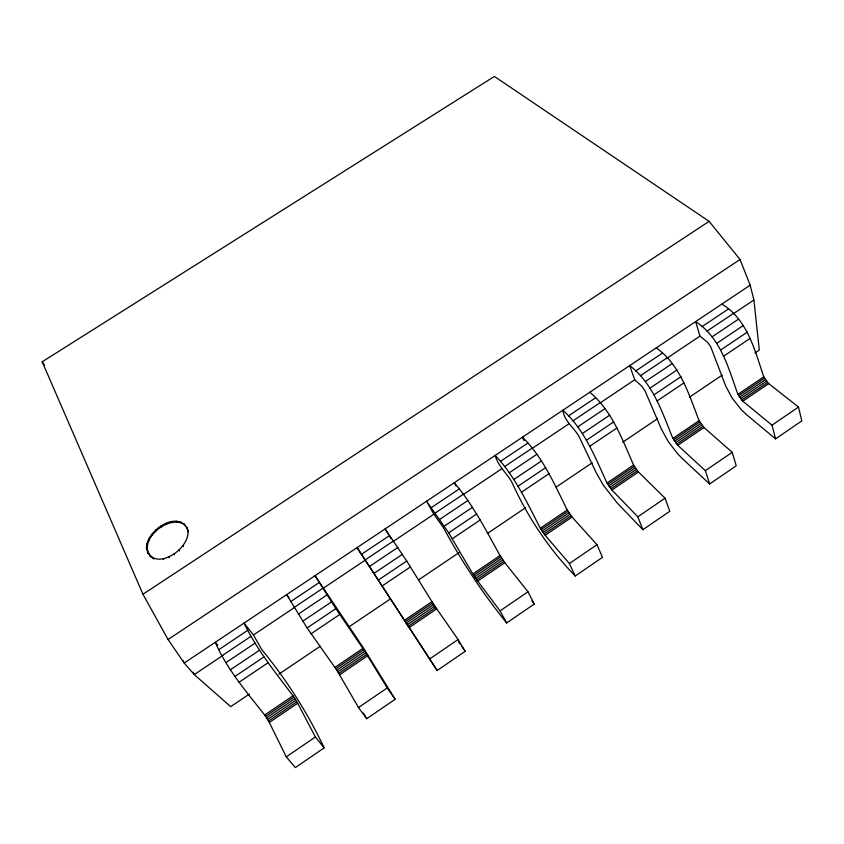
<?xml version="1.0" encoding="UTF-8"?>
<svg xmlns="http://www.w3.org/2000/svg" width="844" height="844" viewBox="0 0 844 844"><rect width="100%" height="100%" fill="white"/><g stroke="black" fill="none" stroke-linecap="round" stroke-linejoin="round"><path stroke-width="1.27" d="M187.874 531.108C189.953 549.433 153.682 573.139 146.497 548.748C145.221 530.222 180.774 507.381 188.476 531.889L186.735 527.11L187.336 527.89M153.365 558.19L153.998 558.95C132.635 544.675 167.756 512.656 184.889 524.789L184.287 524.018M324.149 747.868L315.392 736.981L297.679 703.242L292.995 695.804C275.418 672.499 256.724 649.585 244.053 623.083L253.422 634.994L261.84 649.658C286.527 679.779 307.532 712.631 324.149 747.868L295.368 767.565L286.264 756.868L269.331 722.485L264.657 715.005C246.596 691.985 227.068 669.397 215.273 642.295L217.699 645.227M288.87 597.679L286.654 594.64L307.1 627.947L336.84 670.189L358.489 707.546L366.75 718.708L395.14 699.275L363.395 647.928L315.044 575.682L335.838 608.64L364.787 651.251L387.217 687.934L395.14 699.275M437.16 670.505L357.086 547.619L437.16 670.505L465.181 651.325L458.081 639.541L433.721 604.515L406.713 561.007L385.107 528.914L388.335 534.231M506.643 622.946L500.038 610.887L474.539 576.842L448.681 532.807L426.579 501.22L433.858 514.228L443.48 527.732C461.626 561.334 482.631 593.248 506.643 622.946L534.294 604.03L527.996 591.792L504.817 562.684L500.007 555.542C486.091 530.517 473.02 504.617 454.241 482.757L455.982 486.049M575.207 576.019L569.384 563.528L545.171 535.307L540.339 528.217C527.162 502.94 515.072 476.332 495.175 455.422C498.023 466.025 506.474 472.809 511.738 481.913C527.437 516.718 548.632 548.568 575.207 576.019L602.489 557.346L596.972 544.686L572.084 517.045L567.231 509.998C554.561 484.572 543.093 457.469 522.468 437.203L524.018 440.6M642.875 529.694L637.821 516.802L611.911 490.016L607.036 483.021C595.115 457.385 584.554 429.543 562.874 410.237C564.414 421.631 574.036 427.423 579.121 436.696L596.413 473.115L603.407 485.3L617.101 502.855L642.875 529.694L669.798 511.274L665.04 498.203L638.465 471.996L633.58 465.033C622.165 439.27 612.185 410.912 589.808 392.249M709.656 483.992L705.352 470.678L677.795 445.315L672.879 438.405C662.224 412.473 653.066 383.324 629.687 365.621L634.709 379.789L641.809 386.246L644.921 390.624L661.422 429.174L668.174 441.423L677.5 453.629L682.269 458.535L709.656 483.992L736.232 465.804L732.212 452.331L704.012 427.528L699.085 420.65C688.936 394.612 680.306 364.935 656.273 347.876M775.573 438.869L771.996 425.165L742.836 401.185L737.888 394.359C728.509 368.184 720.618 337.684 695.646 321.585L699.95 336.123L707.472 342.221L710.616 346.546L725.618 385.782L732.128 398.094L741.623 410.068L746.613 414.763L775.573 438.869L801.8 420.913L798.508 407.061L768.715 383.619L763.757 376.835C754.895 350.566 747.489 319.528 721.894 304.062M286.264 756.868L315.392 736.981M358.489 707.546L387.217 687.934M429.744 658.89L458.081 639.541M500.038 610.887L527.996 591.792M569.384 563.528L596.972 544.686M637.821 516.802L665.04 498.203M705.352 470.678L732.212 452.331M771.996 425.165L798.508 407.061M268.561 721.029L296.888 701.807M338.834 673.354L366.792 654.395M408.179 626.311L435.768 607.596M476.617 579.891L503.847 561.418M544.169 534.062L571.05 515.832M610.845 488.824L637.378 470.825M676.677 444.176L702.873 426.399M741.665 400.088L767.523 382.543M269.331 722.485L297.679 703.242M339.657 674.757L367.646 655.777M409.066 627.662L436.686 608.925M477.567 581.178L504.817 562.684M545.171 535.307L572.084 517.045M611.911 490.016L638.465 471.996M677.795 445.315L704.012 427.528M742.836 401.185L768.715 383.619M264.657 715.005L292.995 695.804M334.952 667.382L362.909 648.435M404.308 620.382L431.917 601.677M472.767 573.994L500.007 555.542M540.339 528.217L567.231 509.998M607.036 483.021L633.58 465.033M672.879 438.405L699.085 420.65M737.888 394.359L763.757 376.835M265.607 716.282L293.923 697.091M335.849 668.68L363.796 649.743M405.162 621.701L432.74 603.006M473.579 575.334L500.798 556.882M541.099 529.568L567.97 511.358M607.754 484.393L634.287 466.416M673.565 439.798L699.75 422.042M738.521 395.762L764.379 378.239M266.62 717.801L294.936 698.6M336.84 670.189L364.787 651.251M406.143 623.21L433.721 604.515M474.539 576.842L501.758 558.39M542.048 531.076L568.909 512.857M608.682 485.891L635.205 467.914M674.472 441.296L700.647 423.551M739.418 397.26L765.265 379.737M267.632 719.426L295.949 700.225M337.864 671.792L365.811 652.845M407.177 624.792L434.755 606.087M475.583 578.404L502.802 559.941M543.093 532.617L569.964 514.397M609.748 487.41L636.26 469.433M675.538 442.794L701.723 425.038M740.494 398.748L766.341 381.214M249.265 694.137L230.697 706.66L194.278 674.588L184.203 663.036L168.051 639.52L142.963 594.25L42.2 361.791L494.373 76.435L709.118 221.35L740.03 259.488L750.179 285.177L753.903 300.01L759.294 350.06L754.916 353.014M278.752 674.24L320.256 646.251M348.646 627.092L390.15 599.092M418.54 579.933L458.957 552.672M487.347 533.524L525.569 507.729M556.154 487.104L592.193 462.786M622.777 442.161L657.719 418.582M689.39 397.218L722.158 375.116M230.338 669.788L259.509 650.218M302.669 621.247L331.439 601.941M374.019 573.361L402.398 554.308M444.408 526.118L472.418 507.318M513.869 479.497L541.5 460.951M582.413 433.499L609.684 415.195M650.049 388.103L676.962 370.041M716.809 343.297L743.374 325.467M234.864 676.498L263.993 656.917M307.1 627.947L335.838 608.64M378.365 580.05L406.713 561.007M448.681 532.807L476.649 514.007M518.058 486.176L545.657 467.629M586.517 440.167L613.746 421.863M654.068 394.77L680.95 376.698M720.755 349.954L747.288 332.125M239.095 682.226L268.128 662.688M311.119 633.76L339.763 614.485M382.174 585.947L410.437 566.936M452.278 538.778L480.173 520.009M521.455 492.231L548.98 473.716M589.724 446.297L616.89 428.024M657.096 400.963L683.904 382.923M723.593 356.221L750.063 338.412M221.951 655.777L251.027 636.313M294.071 607.511L322.746 588.31M365.209 559.899L393.504 540.951M435.398 512.92L463.324 494.225M504.659 466.563L532.216 448.122M573.013 420.818L600.2 402.609M640.469 375.664L667.309 357.708M707.04 331.112L733.531 313.377M222.858 655.45L194.278 674.588L193.202 672.183M253.422 634.994L294.451 607.532M323.6 588.025L365.146 560.216M392.85 541.669L433.858 514.228M463.388 494.457L501.674 468.831M531.899 448.597L568.624 424.026M599.641 403.263L634.709 379.789M666.422 358.563L699.95 336.123M733.457 313.694L753.903 300.01M225.907 662.677L255.057 643.139M298.196 614.232L326.944 594.957M369.503 566.44L397.872 547.429M439.861 519.292L467.84 500.534M509.28 472.767L536.889 454.251M577.781 426.853L605.032 408.591M645.375 381.551L672.278 363.521M712.104 336.83L738.648 319.043M750.179 285.177L184.203 663.036L183.137 660.641M218.807 649.669L247.767 630.31M290.631 601.656L319.211 582.55M361.496 554.276L389.696 535.434M431.421 507.539L459.241 488.94M500.418 461.404L527.88 443.058M568.518 415.881L595.611 397.767M635.722 370.959L662.466 353.077M702.06 326.607L728.456 308.957M168.051 639.52L740.03 259.488M142.963 594.25L709.118 221.35M147.478 552.831L148.111 553.59M149.821 556.048L150.454 556.818M146.497 548.748L147.12 549.518M146.909 544.106L147.542 544.876M163.061 558.654L163.694 559.424M148.692 539.211L149.314 539.981M168.536 556.934L169.159 557.705M151.709 534.4L152.331 535.159M155.76 529.969L156.372 530.739M173.917 554.044L174.539 554.814M531.899 601.012L534.294 604.03M160.55 526.234L161.162 527.004M178.833 550.183L179.445 550.953M165.793 523.417L166.395 524.187M182.916 545.625L183.528 546.395M171.121 521.708L171.722 522.489M176.196 521.233L176.797 522.003M180.69 522.014L181.291 522.784M458.545 641.83L460.022 643.94M461.499 646.05L465.181 651.325M42.2 361.791L44.394 365.072M432.466 603.871L434.966 607.68M389.622 536.351L390.909 538.483M363.49 713.064L366.75 718.708"/></g></svg>
